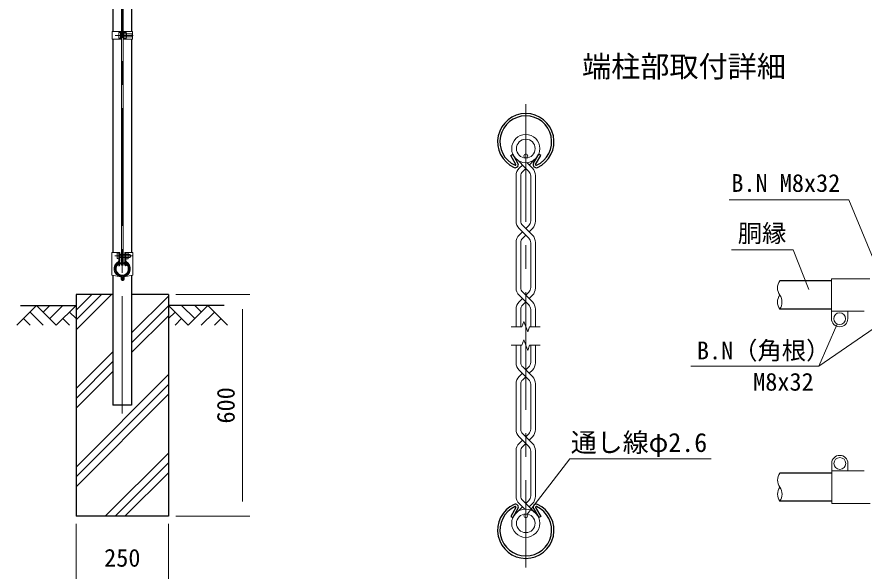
# Model space of a CAD drawing. Units: millimetres, scale not verified. Extents: x -4200 to 4200, y -2970 to 2970.
# Drawn here: x -328 to 1962, y -965 to 533 of the extents above; entities that cross this region are included whole.
import ezdxf
from ezdxf.enums import TextEntityAlignment as Align

# ---------------------------------------------------------------- set-up
doc = ezdxf.new("R2010")
doc.units = ezdxf.units.MM
doc.header["$LTSCALE"] = 10
doc.linetypes.add('USER1', pattern=[50.8, 31.75, -6.35, 6.35, -6.35])
for name, color, linetype, lineweight in [('0-0_D-TTL-TXT', 7, 'Continuous', 25), ('0-1_D-BGD', 7, 'Continuous', 25), ('0-2_D-STR4', 7, 'Continuous', 25), ('0-3_D-STR1', 1, 'Continuous', 25), ('0-4_D-STR-DIM', 7, 'Continuous', 13), ('0-7_D-DCR-HCH', 7, 'Continuous', 13), ('0-8_D-BMK', 2, 'USER1', 13), ('0-9_D-STR3', 3, 'Continuous', 13), ('0-A_D-STR2', 7, 'Continuous', 13), ('0-B_D-STR-TXT', 7, 'Continuous', 13)]:
    doc.layers.add(name, color=color, linetype=linetype, lineweight=lineweight)
doc.styles.add('ＭＳ ゴシック', font='')
doc.styles.get('ＭＳ ゴシック').set_extended_font_data('MS Gothic')

msp = doc.modelspace()

# ---------------------------------------------------------------- linework, layer by layer
at = {"layer": '0-1_D-BGD'}
for p, q in [((-318.35, -246.56), (-168.35, -246.56)), ((231.65, -246.56), (81.65, -246.56))]:
    msp.add_line(p, q, dxfattribs=at)
at = {"layer": '0-2_D-STR4'}
for p, q in [((-168.35, -216.56), (-168.35, -816.56)), ((-68.75, -216.56), (-168.35, -216.56)), ((81.65, -216.56), (-17.95, -216.56)), ((81.65, -216.56), (81.65, -816.56)), ((81.65, -816.56), (-168.35, -816.56))]:
    msp.add_line(p, q, dxfattribs=at)
at = {"layer": '0-3_D-STR1'}
for p, q in [((-68.75, 1122.94), (-68.75, 493.94)), ((-17.95, 1122.94), (-17.95, 493.94)), ((-68.75, 472.94), (-68.75, -103.56)), ((-17.95, 472.94), (-17.95, -103.56)), ((1006.56, 158.92), (1012.11, 162.13)), ((1026.15, 137.81), (1012.11, 162.13)), ((1068.42, 137.81), (1082.46, 162.13)), ((1088.02, 158.92), (1082.46, 162.13)), ((1020.59, 134.61), (1006.56, 158.92)), ((1073.98, 134.61), (1088.02, 158.92)), ((-50.02, -132.23), (-53.53, -138.31)), ((-48.64, -133.03), (-52.14, -139.11)), ((-38.07, -133.03), (-34.56, -139.11)), ((-36.68, -132.23), (-33.17, -138.31)), ((-53.53, -138.31), (-52.14, -139.11)), ((-33.17, -138.31), (-34.56, -139.11)), ((-68.75, -165.23), (-68.75, -516.56)), ((-17.95, -165.23), (-17.95, -516.56)), ((1873.56, -180.27), (1733.56, -180.27)), ((1873.56, -256.47), (1733.56, -256.47)), ((-17.95, -516.56), (-68.75, -516.56)), ((1874.06, -699.63), (1734.06, -699.63)), ((1874.06, -775.83), (1734.06, -775.83)), ((1020.59, -792.67), (1006.56, -816.98)), ((1026.15, -795.88), (1012.11, -820.19)), ((1068.42, -795.88), (1082.46, -820.19)), ((1073.98, -792.67), (1088.02, -816.98)), ((1006.56, -816.98), (1012.11, -820.19)), ((1088.02, -816.98), (1082.46, -820.19))]:
    msp.add_line(p, q, dxfattribs=at)
for centre, radius, start, end in [((1047.29, 195.93), 76.2, 294.32478, 245.67522), ((1047.29, 195.93), 69.78, 294.32478, 245.67522), ((1019.2, 133.8), 8.02, 245.67522, 30), ((1075.37, 133.8), 8.02, 150, 294.32478), ((1019.2, 133.8), 1.6, 245.67522, 30), ((1075.37, 133.8), 1.6, 150, 294.32478), ((-43.35, -147.56), 19.05, 114.32478, 65.67522), ((-43.35, -147.56), 17.45, 114.32478, 65.67522), ((-50.37, -132.03), 2, 330, 114.32478), ((-50.37, -132.03), 0.401, 330, 114.32478), ((-36.33, -132.03), 2, 65.67522, 210), ((-36.33, -132.03), 0.401, 65.67522, 210), ((1047.29, -853.99), 76.2, 114.32478, 65.67522), ((1047.29, -853.99), 69.78, 114.32478, 65.67522), ((1019.2, -791.87), 8.02, 330, 114.32478), ((1019.2, -791.87), 1.6, 330, 114.32478), ((1075.37, -791.87), 8.02, 65.67522, 210), ((1075.37, -791.87), 1.6, 65.67522, 210)]:
    msp.add_arc(centre, radius, start, end, dxfattribs=at)
at = {"layer": '0-4_D-STR-DIM'}
for p, q in [((101.65, -216.56), (301.65, -216.56)), ((281.65, -776.56), (281.65, -256.56)), ((1042.15, -289.94), (1037.02, -304.03)), ((1052.42, -318.13), (1042.15, -289.94)), ((1008.15, -304.03), (1037.02, -304.03)), ((1057.55, -304.03), (1052.42, -318.13)), ((1057.55, -304.03), (1086.42, -304.03)), ((1042.15, -339.94), (1037.02, -354.03)), ((1052.42, -368.13), (1042.15, -339.94)), ((1008.15, -354.03), (1037.02, -354.03)), ((1057.55, -354.03), (1052.42, -368.13)), ((1057.55, -354.03), (1086.42, -354.03)), ((101.65, -816.56), (301.65, -816.56)), ((-168.35, -836.56), (-168.35, -993.88)), ((81.65, -836.56), (81.65, -993.88))]:
    msp.add_line(p, q, dxfattribs=at)
for centre, start, end in [((1760.8, -199.32), 145.03504, 214.96496), ((1760.8, -237.42), 145.03422, 214.96578), ((1706.32, -237.42), 325.03504, 34.96496), ((1761.3, -718.68), 145.03504, 214.96496), ((1761.3, -756.78), 145.03422, 214.96578), ((1706.82, -756.78), 325.03504, 34.96496)]:
    msp.add_arc(centre, 33.24, start, end, dxfattribs=at)
at = {"layer": '0-7_D-DCR-HCH'}
for p, q in [((-168.35, -312.29), (-72.62, -216.56)), ((-168.35, -285.77), (-99.14, -216.56)), ((-168.35, -259.26), (-125.66, -216.56)), ((-17.95, -320.99), (81.65, -221.39)), ((-274.78, -246.56), (-327.99, -299.77)), ((-274.78, -246.56), (-221.56, -299.77)), ((-257.04, -264.3), (-239.3, -246.56)), ((-239.3, -282.04), (-203.83, -246.56)), ((-221.56, -299.77), (-168.35, -246.56)), ((-17.95, -347.51), (81.65, -247.91)), ((134.86, -299.77), (81.65, -246.56)), ((152.6, -282.04), (117.12, -246.56)), ((188.07, -246.56), (134.86, -299.77)), ((170.43, -264.39), (152.6, -246.56)), ((188.07, -246.56), (241.28, -299.77)), ((-292.51, -264.3), (-256.88, -299.77)), ((-186.09, -264.3), (-168.35, -281.96)), ((-17.95, -374.02), (81.65, -274.42)), ((99.39, -264.3), (81.65, -281.96)), ((205.81, -264.3), (170.17, -299.77)), ((-310.25, -282.04), (-292.43, -299.77)), ((-203.83, -282.04), (-186.01, -299.77)), ((117.12, -282.04), (99.3, -299.77)), ((223.55, -282.04), (205.73, -299.77)), ((-168.35, -471.39), (-68.75, -371.79)), ((-168.35, -497.91), (-68.75, -398.31)), ((-168.35, -524.42), (-68.75, -424.82)), ((-168.35, -683.52), (81.65, -433.52)), ((-168.35, -710.04), (81.65, -460.04)), ((-168.35, -736.55), (81.65, -486.55)), ((-89.26, -816.56), (81.65, -645.65)), ((-62.74, -816.56), (81.65, -672.17)), ((-36.23, -816.56), (81.65, -698.69))]:
    msp.add_line(p, q, dxfattribs=at)
at = {"layer": '0-8_D-BMK'}
for p, q in [((-43.35, 1810.5), (-43.35, -546.56)), ((-62.63, 483.44), (-13.75, 483.44)), ((1047.29, 297.13), (1047.29, -955.19)), ((-63.68, -112.56), (-14.8, -112.56))]:
    msp.add_line(p, q, dxfattribs=at)
at = {"layer": '0-9_D-STR3'}
for p, q in [((-45.6, 1769.44), (-45.6, -137.56)), ((-41.1, 1769.44), (-41.1, -137.56)), ((-71.05, 493.94), (-45.6, 493.94)), ((-52.7, 489.94), (-52.7, 476.94)), ((-47.9, 493.94), (-47.9, 472.94)), ((-47.9, 491.44), (-47.9, 475.44)), ((-47.9, 489.64), (-47.9, 477.24)), ((-41.1, 493.94), (-15.65, 493.94)), ((-38.8, 493.94), (-38.8, 472.94)), ((-33.3, 491.54), (-38.8, 491.54)), ((-38.8, 491.54), (-38.8, 475.34)), ((-38.8, 489.64), (-38.8, 477.24)), ((-33.3, 487.49), (-38.8, 487.49)), ((-32.3, 489.36), (-32.3, 477.41)), ((-32.3, 487.44), (-16.9, 487.44)), ((-16.9, 487.44), (-16.9, 479.44)), ((-15.65, 493.94), (-15.65, 472.94)), ((-41.1, 472.94), (-15.65, 472.94)), ((-33.3, 479.39), (-38.8, 479.39)), ((-33.3, 475.34), (-38.8, 475.34)), ((-32.3, 479.44), (-16.9, 479.44)), ((-71.9, -103.56), (-71.9, -164.65)), ((-71.9, -103.56), (-50.35, -103.56)), ((-57.45, -106.06), (-57.45, -119.06)), ((-52.65, -103.56), (-52.65, -126.39)), ((-50.35, -103.56), (-50.35, -126.39)), ((-48.65, -107.24), (-50.35, -107.24)), ((-48.65, -107.24), (-48.65, -117.88)), ((-48.65, -108.56), (-45.6, -108.56)), ((-41.1, -108.56), (-36.35, -108.56)), ((-36.35, -103.56), (-36.35, -126.39)), ((-36.35, -103.56), (-14.8, -103.56)), ((-34.05, -103.56), (-34.05, -126.39)), ((-28.55, -104.46), (-34.05, -104.46)), ((-28.55, -108.51), (-34.05, -108.51)), ((-27.55, -106.65), (-27.55, -118.6)), ((-27.55, -108.56), (-21.65, -108.56)), ((-21.65, -108.56), (-21.65, -116.56)), ((-14.8, -103.56), (-14.8, -164.65)), ((-48.65, -117.88), (-50.35, -117.88)), ((-48.65, -116.56), (-45.6, -116.56)), ((-41.1, -116.56), (-36.35, -116.56)), ((-28.55, -116.61), (-34.05, -116.61)), ((-28.55, -120.66), (-34.05, -120.66)), ((-27.55, -116.56), (-21.65, -116.56)), ((-45.6, -137.56), (-41.1, -137.56)), ((-71.9, -164.65), (-47.46, -169.17)), ((-46.65, -170.16), (-46.65, -175.56)), ((-44.35, -170.16), (-44.35, -175.56)), ((-43.35, -176.56), (-41.05, -176.56)), ((-43.35, -178.86), (-41.05, -178.86)), ((-42.35, -170.16), (-42.35, -175.06)), ((-42.35, -175.06), (-40.05, -175.06)), ((-40.05, -170.16), (-40.05, -175.56)), ((-40.05, -170.16), (-37.75, -170.16)), ((-14.8, -164.65), (-39.24, -169.17)), ((-37.75, -170.16), (-37.75, -175.56)), ((1873.56, -174.37), (1873.56, -262.37)), ((1977.16, -174.37), (1873.56, -174.37)), ((1873.56, -262.37), (1873.56, -282.37)), ((1961.56, -262.37), (1873.56, -262.37)), ((1917.56, -262.37), (1917.56, -282.37)), ((1874.06, -693.73), (1874.06, -673.73)), ((1918.06, -693.73), (1918.06, -673.73)), ((1874.06, -781.73), (1874.06, -693.73)), ((1962.06, -693.73), (1874.06, -693.73)), ((1977.66, -781.73), (1874.06, -781.73))]:
    msp.add_line(p, q, dxfattribs=at)
msp.add_lwpolyline([(-71.05, 493.94), (-71.05, 472.94), (-45.6, 472.94)], dxfattribs=at)
for centre, radius in [((1047.29, 157.34), 5.2), ((1895.56, -282.37), 16), ((1896.06, -673.73), 16), ((1047.29, -815.4), 5.2)]:
    msp.add_circle(centre, radius, dxfattribs=at)
for centre, radius, start, end in [((-34.84, 489.52), 2.54, 307.21089, 52.78911), ((-41, 483.44), 8.7, 332.26063, 27.73937), ((-24.4, 483.44), 8.5, 331.92751, 28.07249), ((-34.85, 477.37), 2.55, 307.42505, 52.57495), ((-30.09, -106.49), 2.54, 307.21089, 52.78911), ((-36.25, -112.56), 8.7, 332.26063, 27.73937), ((-29.15, -112.56), 8.5, 331.92751, 28.07249), ((-43.35, -147.56), 22, 118.0884, 259.22478), ((-43.35, -147.56), 19.7, 118.0884, 259.22478), ((-54.65, -126.39), 2, 298.0884, 0), ((-54.65, -126.39), 4.3, 298.0884, 0), ((-43.35, -147.56), 19.7, 280.77522, 61.9116), ((-43.35, -147.56), 22, 280.77522, 61.9116), ((-32.05, -126.39), 4.3, 180, 241.9116), ((-32.05, -126.39), 2, 180, 241.9116), ((-30.1, -118.64), 2.55, 307.42505, 52.57495), ((-47.65, -170.16), 1, 0, 79.22478), ((-47.65, -170.16), 3.3, 0, 79.22478), ((-43.35, -175.56), 3.3, 180, 270), ((-43.35, -175.56), 1, 180, 270), ((-39.05, -170.16), 3.3, 100.77522, 180), ((-41.05, -175.56), 3.3, 270, 0), ((-41.05, -175.56), 1, 270, 0), ((-39.05, -170.16), 1, 100.77522, 180), ((1895.56, -282.37), 22, 180, 0), ((1896.06, -673.73), 22, 0, 180)]:
    msp.add_arc(centre, radius, start, end, dxfattribs=at)
for centre, start_param, end_param in [((-47.9, 489.94), 1.5707963, 3.1415927), ((-47.9, 476.94), 3.1415927, 4.712389), ((-52.65, -106.06), 1.5707963, 3.1415927), ((-52.65, -119.06), 3.1415927, 4.712389)]:
    msp.add_ellipse(centre, major_axis=(4.8, 0), ratio=0.3125, start_param=start_param, end_param=end_param, dxfattribs=at)
at = {"layer": '0-A_D-STR2'}
for p, q in [((1047.29, 123.87), (1023.56, 147.6)), ((1065.17, 124.13), (1049.91, 139.4)), ((1056.36, 132.94), (1071.01, 147.6)), ((1029.4, 124.13), (1038.21, 132.94)), ((1039.18, 115.77), (1047.29, 123.87)), ((1055.39, 115.77), (1047.29, 123.87)), ((1021.2, 104.33), (1021.2, -18.92)), ((1034.03, 103.32), (1034.03, -17.91)), ((1060.54, 103.32), (1060.54, -17.91)), ((1073.37, 104.33), (1073.37, -18.92)), ((1047.29, -56.61), (1029.4, -38.72)), ((1065.17, -56.34), (1039.18, -30.35)), ((1055.39, -30.35), (1047.29, -38.46)), ((1065.17, -38.72), (1056.36, -47.53)), ((1038.21, -47.53), (1029.4, -56.34)), ((1029.4, -56.34), (1038.21, -47.53)), ((1039.18, -64.71), (1047.29, -56.61)), ((1055.39, -64.71), (1047.29, -56.61)), ((1021.2, -76.14), (1021.2, -199.39)), ((1034.03, -77.15), (1034.03, -198.38)), ((1060.54, -77.15), (1060.54, -198.38)), ((1073.37, -76.14), (1073.37, -199.39)), ((1047.29, -237.08), (1029.4, -219.19)), ((1038.21, -228), (1029.4, -236.82)), ((1029.4, -236.82), (1038.21, -228)), ((1065.17, -236.82), (1039.18, -210.83)), ((1055.39, -210.83), (1047.29, -218.93)), ((1065.17, -219.19), (1056.36, -228)), ((1039.18, -245.18), (1047.29, -237.08)), ((1055.39, -245.18), (1047.29, -237.08)), ((1021.2, -256.62), (1021.2, -304.03)), ((1034.03, -257.63), (1034.03, -304.03)), ((1060.54, -257.63), (1060.54, -304.03)), ((1073.37, -256.62), (1073.37, -304.03)), ((1021.2, -401.45), (1021.2, -354.03)), ((1034.03, -400.44), (1034.03, -354.03)), ((1060.54, -400.44), (1060.54, -354.03)), ((1073.37, -401.45), (1073.37, -354.03)), ((1055.39, -447.24), (1029.4, -421.25)), ((1038.21, -430.06), (1029.4, -438.87)), ((1065.17, -438.87), (1039.18, -412.88)), ((1055.39, -412.88), (1047.29, -420.99)), ((1065.17, -421.25), (1056.36, -430.06)), ((1047.29, -439.14), (1039.18, -447.24)), ((1021.2, -581.92), (1021.2, -458.67)), ((1034.03, -580.91), (1034.03, -459.68)), ((1060.54, -580.91), (1060.54, -459.68)), ((1073.37, -581.92), (1073.37, -458.67)), ((1065.17, -619.35), (1039.18, -593.36)), ((1055.39, -593.36), (1047.29, -601.46)), ((1055.39, -627.71), (1029.4, -601.72)), ((1038.21, -610.53), (1029.4, -619.35)), ((1065.17, -601.72), (1056.36, -610.53)), ((1021.2, -762.4), (1021.2, -639.15)), ((1034.03, -761.39), (1034.03, -640.16)), ((1047.29, -619.61), (1039.18, -627.71)), ((1060.54, -761.39), (1060.54, -640.16)), ((1073.37, -762.4), (1073.37, -639.15)), ((1039.18, -773.83), (1071.01, -805.66)), ((1055.39, -773.83), (1047.29, -781.93)), ((1038.21, -791.01), (1023.56, -805.66)), ((1029.4, -782.19), (1044.66, -797.46)), ((1065.17, -782.19), (1056.36, -791.01))]:
    msp.add_line(p, q, dxfattribs=at)
for centre, radius in [((1047.29, 177.41), 38.1), ((1047.29, 177.41), 25.27), ((1047.29, -835.47), 38.1), ((1047.29, -835.47), 25.27)]:
    msp.add_circle(centre, radius, dxfattribs=at)
for centre, radius, start, end in [((1049.2, 104.33), 28, 135, 180), ((1049.2, 104.33), 15.2, 131.19984, 183.80396), ((1045.37, 104.33), 15.2, 356.19604, 48.80016), ((1045.37, 104.33), 28, 0, 45), ((1049.2, -18.92), 28, 180, 225), ((1049.2, -18.92), 15.2, 176.19604, 228.80016), ((1045.37, -18.92), 15.2, 311.19984, 3.80396), ((1045.37, -18.92), 28, 315, 0), ((1049.2, -76.14), 28, 135, 180), ((1049.2, -76.14), 15.2, 131.19984, 183.80396), ((1045.37, -76.14), 15.2, 356.19604, 48.80016), ((1045.37, -76.14), 28, 0, 45), ((1049.2, -199.39), 28, 180, 225), ((1049.2, -199.39), 15.2, 176.19604, 228.80016), ((1045.37, -199.39), 15.2, 311.19984, 3.80396), ((1045.37, -199.39), 28, 315, 0), ((1049.2, -256.62), 28, 135, 180), ((1049.2, -256.62), 15.2, 131.19984, 183.80396), ((1045.37, -256.62), 15.2, 356.19604, 48.80016), ((1045.37, -256.62), 28, 0, 45), ((1049.2, -401.45), 28, 180, 225), ((1049.2, -401.45), 15.2, 176.19604, 228.80016), ((1045.37, -401.45), 15.2, 311.19984, 3.80396), ((1045.37, -401.45), 28, 315, 0), ((1049.2, -458.67), 28, 135, 180), ((1049.2, -458.67), 15.2, 131.19984, 183.80396), ((1045.37, -458.67), 15.2, 356.19604, 48.80016), ((1045.37, -458.67), 28, 0, 45), ((1049.2, -581.92), 28, 180, 225), ((1049.2, -581.92), 15.2, 176.19604, 228.80016), ((1045.37, -581.92), 15.2, 311.19984, 3.80396), ((1045.37, -581.92), 28, 315, 0), ((1049.2, -639.15), 28, 135, 180), ((1049.2, -639.15), 15.2, 131.19984, 183.80396), ((1045.37, -639.15), 15.2, 356.19604, 48.80016), ((1045.37, -639.15), 28, 0, 45), ((1049.2, -762.4), 28, 180, 225), ((1049.2, -762.4), 15.2, 176.19604, 228.80016), ((1045.37, -762.4), 15.2, 311.19984, 3.80396), ((1045.37, -762.4), 28, 315, 0)]:
    msp.add_arc(centre, radius, start, end, dxfattribs=at)
at = {"layer": '0-B_D-STR-TXT'}
for points in [[(1597.14, 39.29), (1920.2, 39.29), (2021.69, -204.47)], [(1603.26, -96.36), (1770.28, -96.36), (1812.27, -203.22)], [(1493.55, -410.7), (1839.62, -410.7), (2003.7, -298.53)], [(1493.55, -410.7), (1839.62, -410.7), (1888.37, -298.87)], [(1548.16, -661.17), (1166.23, -661.17), (1051.68, -809.7)]]:
    msp.add_lwpolyline(points, dxfattribs=at)

# ---------------------------------------------------------------- texts
at = {"layer": '0-0_D-TTL-TXT', "style": 'ＭＳ ゴシック'}
msp.add_text('端柱部取付詳細', height=57.7, dxfattribs=at).set_placement((1199.39, 353.13), align=Align.BOTTOM_LEFT)
at = {"layer": '0-4_D-STR-DIM', "style": 'ＭＳ ゴシック'}
msp.add_text('600', height=48.09, rotation=90, dxfattribs=at).set_placement((274.9, -565.81), align=Align.BOTTOM_LEFT)
msp.add_text('250', height=48.09, dxfattribs=at).set_placement((-92.35, -967.13), align=Align.BOTTOM_LEFT)
at = {"layer": '0-B_D-STR-TXT', "style": 'ＭＳ ゴシック'}
for s, height, p in [('B.N M8x32', 48.09, (1602.88, 45.99)), ('胴縁', 48.09, (1620.19, -90.06)), ('B.N（角根）', 48.09, (1509.79, -406.77)), ('M8x32', 48.09, (1661.87, -491.35)), ('通し線φ2.6', 51.45, (1168.83, -658.07))]:
    msp.add_text(s, height=height, dxfattribs=at).set_placement(p, align=Align.BOTTOM_LEFT)

doc.saveas('drawing.dxf')
